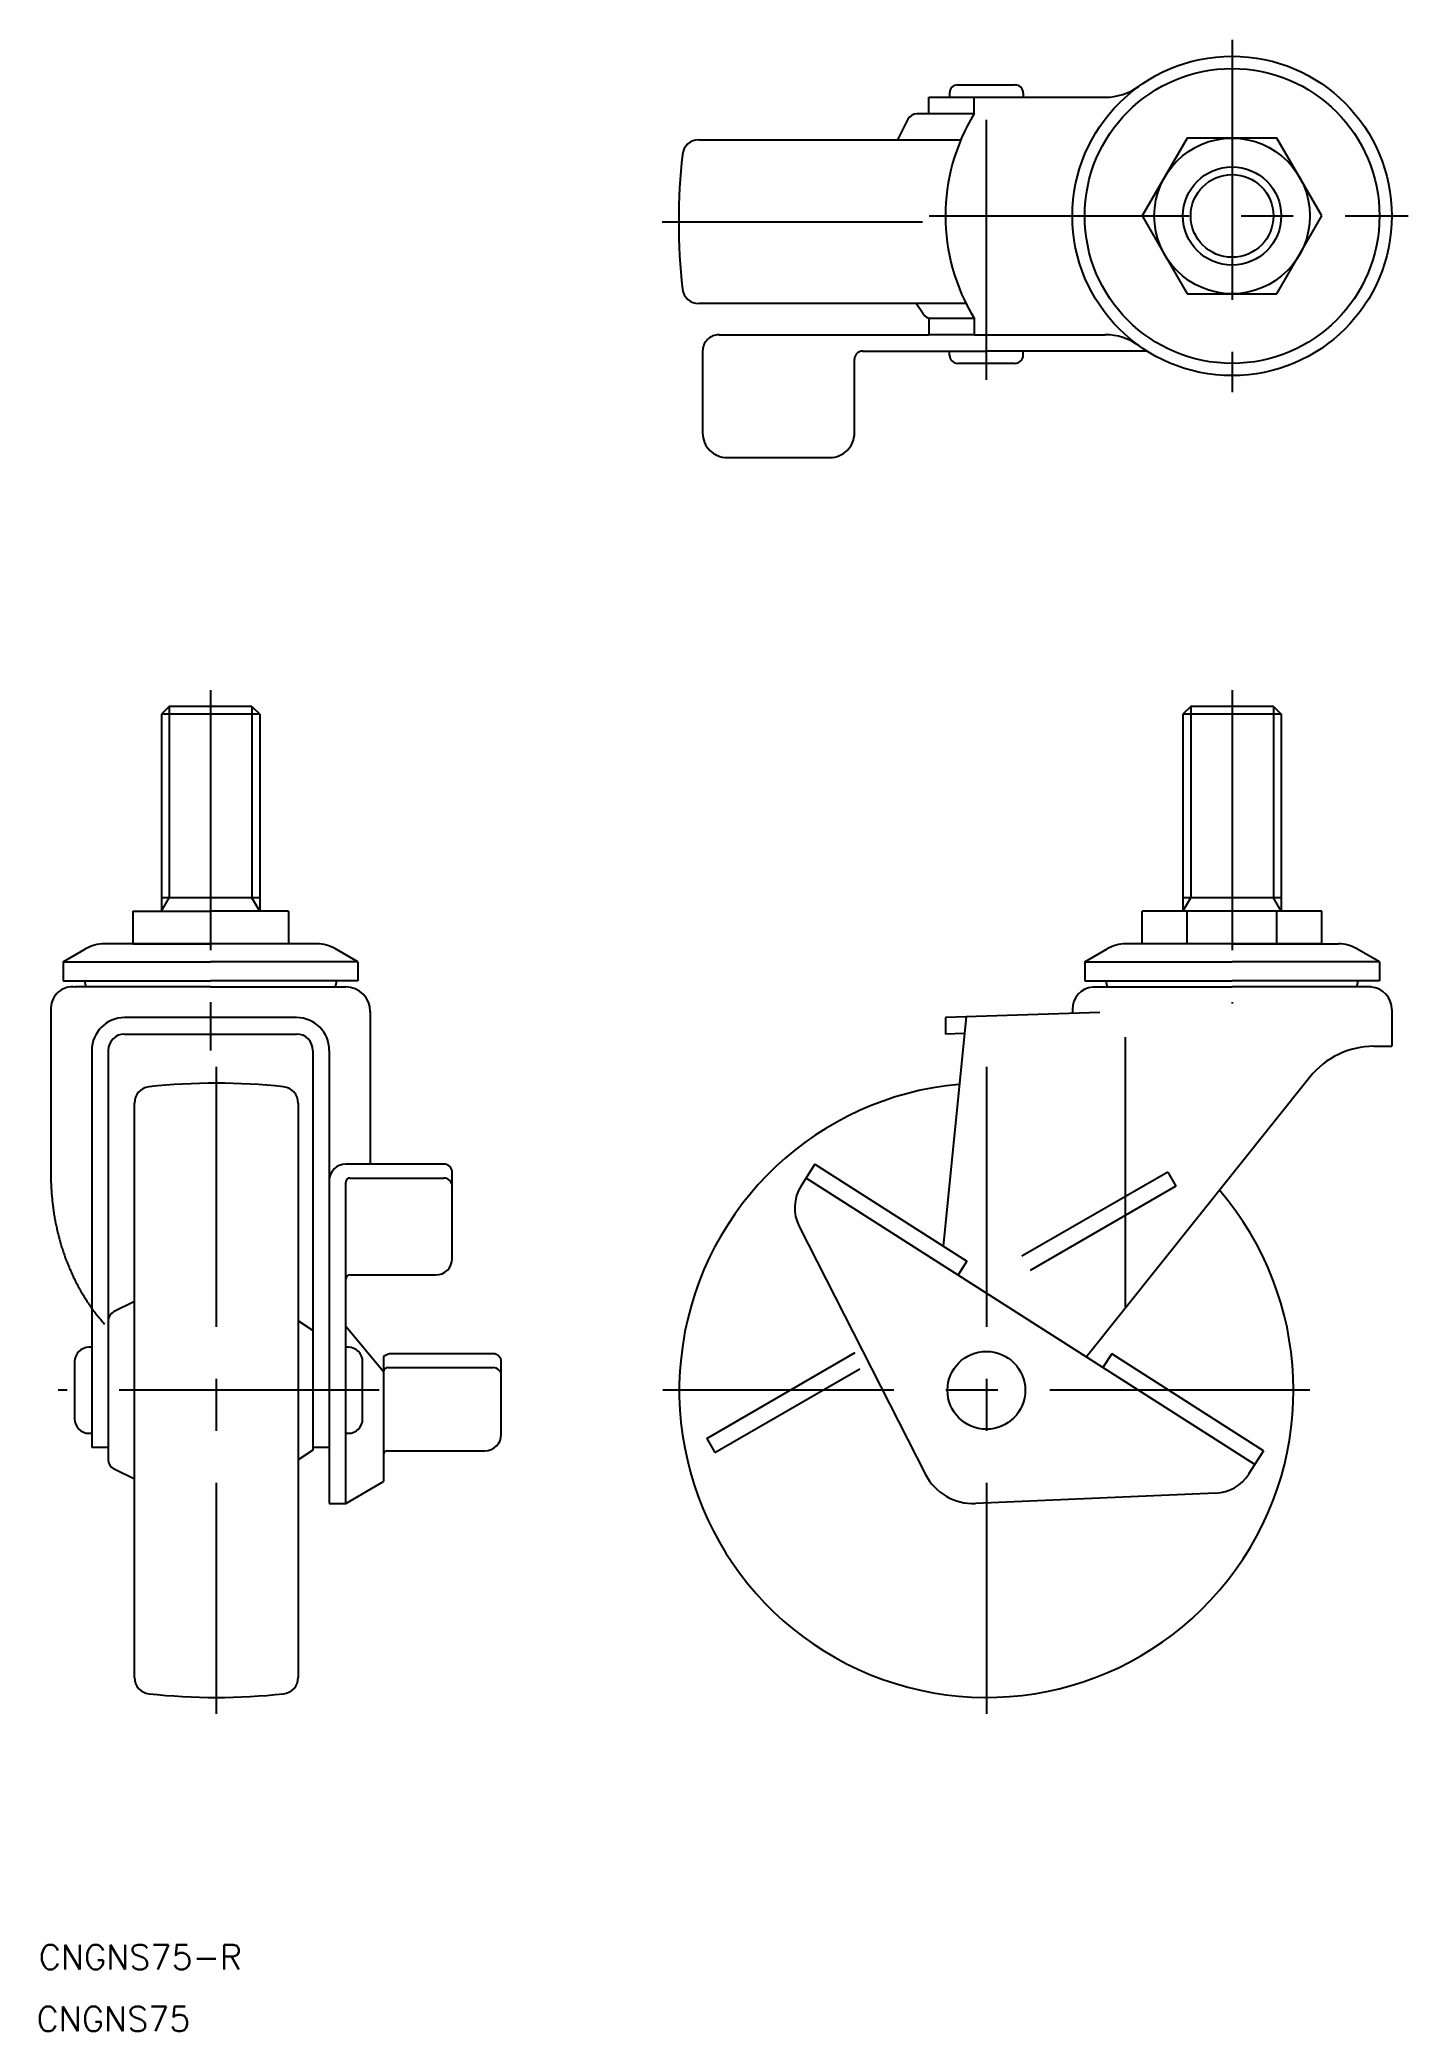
# Model space of a CAD drawing. Extents: x -116 to 52, y -78 to 165.
import ezdxf

# ---------------------------------------------------------------- set-up
doc = ezdxf.new("R2010")
doc.units = 0
doc.linetypes.add('CENTER', pattern=[50.8, 31.75, -6.35, 6.35, -6.35])
doc.linetypes.add('PHANTOM', pattern=[63.5, 31.75, -6.35, 6.35, -6.35, 6.35, -6.35])
doc.layers.get('0').update_dxf_attribs({"linetype": 'CONTINUOUS'})
doc.layers.add('CENTER', color=1, linetype='CENTER')
doc.styles.get("Standard").update_dxf_attribs({"font": 'txt.shx', "height": 3, "bigfont": 'bigfont.shx'})

msp = doc.modelspace()

# ---------------------------------------------------------------- linework, layer by layer
at = {"color": 7, "linetype": 'CONTINUOUS'}
for p, q in [((-4.5, 158.38), (-4.5, 157.88)), ((-3.5, 159.38), (3.5, 159.38)), ((4.5, 158.38), (4.5, 157.88)), ((-8.5, 155.88), (-1.49, 155.88)), ((-7.03, 157.88), (14.51, 157.88)), ((-7.03, 155.88), (-7.03, 157.88)), ((-1.49, 155.88), (-1.49, 157.88)), ((-10.82, 152.68), (-9.57, 155.18)), ((-35.13, 152.68), (-3.12, 152.68)), ((24.52, 152.88), (19.03, 143.38)), ((35.48, 152.88), (24.52, 152.88)), ((40.97, 143.38), (35.48, 152.88)), ((19.03, 143.38), (24.52, 133.88)), ((35.48, 133.88), (40.97, 143.38)), ((24.52, 133.88), (35.48, 133.88)), ((-2.48, 132.68), (-35.13, 132.68)), ((-7.73, 131.42), (-8.57, 132.68)), ((-7.03, 130.88), (-1.49, 130.88)), ((-7.03, 130.88), (-7.03, 128.88)), ((-1.49, 128.88), (-7.03, 128.88)), ((-1.49, 130.88), (-1.49, 128.88)), ((-1.49, 128.88), (14.51, 128.88)), ((-4.5, 126.38), (-4.5, 126.88)), ((4.5, 126.38), (4.5, 126.88)), ((3.5, 125.38), (-3.5, 125.38)), ((-99.78, 83.5), (-100.73, 82.55)), ((-89.68, 83.5), (-99.78, 83.5)), ((-89.68, 83.5), (-88.73, 82.55)), ((24.95, 83.5), (24, 82.55)), ((35.05, 83.5), (24.95, 83.5)), ((35.05, 83.5), (36, 82.55)), ((-100.73, 82.55), (-100.73, 58.5)), ((-88.73, 82.55), (-100.73, 82.55)), ((-88.73, 82.55), (-88.73, 58.5)), ((36, 82.55), (24, 82.55)), ((24, 82.55), (24, 58.5)), ((36, 82.55), (36, 58.5)), ((-104.23, 58.5), (-104.23, 54.5)), ((-104.23, 58.5), (-94.73, 58.5)), ((-88.73, 60.14), (-100.73, 60.14)), ((-94.73, 58.5), (-94.73, 54.5)), ((-85.23, 58.5), (-94.73, 58.5)), ((-85.23, 58.5), (-85.23, 54.5)), ((19.03, 54.5), (19.03, 58.5)), ((40.97, 58.5), (19.03, 58.5)), ((36, 60.14), (24, 60.14)), ((24.52, 54.5), (24.52, 58.5)), ((35.48, 54.5), (35.48, 58.5)), ((40.97, 54.5), (40.97, 58.5)), ((-112.72, 52.31), (-109.99, 53.89)), ((-94.73, 54.5), (-107.72, 54.5)), ((-104.23, 54.5), (-94.73, 54.5)), ((-81.73, 54.5), (-94.73, 54.5)), ((-85.23, 54.5), (-94.73, 54.5)), ((-76.74, 52.31), (-79.48, 53.89)), ((12.01, 52.31), (14.75, 53.89)), ((30, 54.5), (17, 54.5)), ((40.97, 54.5), (19.03, 54.5)), ((30, 54.5), (43, 54.5)), ((47.99, 52.31), (45.25, 53.89)), ((-112.72, 52.31), (-94.73, 52.31)), ((-112.72, 52.31), (-112.72, 50)), ((-76.74, 52.31), (-94.73, 52.31)), ((-76.74, 52.31), (-76.74, 50)), ((12.01, 52.31), (30, 52.31)), ((12.01, 52.31), (12.01, 50)), ((47.99, 52.31), (30, 52.31)), ((47.99, 52.31), (47.99, 50)), ((-112.72, 50), (-94.73, 50)), ((-94.73, 49.24), (-111.23, 49.24)), ((-76.74, 50), (-94.73, 50)), ((-94.73, 49.24), (-78.23, 49.24)), ((12.01, 50), (30, 50)), ((13, 49.24), (30, 49.24)), ((47.99, 50), (30, 50)), ((47, 49.24), (30, 49.24)), ((-114.23, 46.72), (-114.23, 26.35)), ((-75.23, 46.24), (-75.23, 27.61)), ((10.5, 46.5), (10.5, 46)), ((49.5, 46.5), (49.5, 42)), ((-84.23, 45.5), (-105.23, 45.5)), ((-2.49, 45.58), (-5.28, 17.61)), ((13.86, 46.11), (-5, 45.5)), ((-5, 45.5), (-5, 43.5)), ((-109.23, 41.5), (-109.23, -7)), ((-107.23, 41.5), (-107.23, -8.5)), ((-105.23, 43.5), (-84.23, 43.5)), ((-82.23, 41.5), (-82.23, -7.3)), ((-80.23, 41.5), (-80.23, -13.81)), ((-2.69, 43.56), (-5, 43.5)), ((16.96, 43.11), (16.96, 10.15)), ((47.31, 42), (49.5, 42)), ((39.5, 38.24), (12.21, 4.07)), ((-104.03, 28), (-104.03, 35.06)), ((-84.03, 35.06), (-84.03, 28)), ((-104.03, 0), (-104.03, 28)), ((-84.03, 28), (-84.03, 0)), ((-66.23, 27.61), (-78.23, 27.61)), ((-20.93, 27.61), (-22.62, 24.97)), ((-20.93, 27.61), (-2.39, 15.77)), ((-78.23, -13.81), (-78.23, 25.42)), ((-77.73, 25.92), (-66.23, 25.92)), ((-65.23, 16.08), (-65.23, 26.61)), ((32.77, -9.07), (-22, 25.92)), ((-22.86, 20), (-7.42, -10.27)), ((-2.39, 15.77), (-3.46, 14.08)), ((-77.73, 14.08), (-67.23, 14.08)), ((-104.03, 10.84), (-106.57, 9.57)), ((-82.23, 7.3), (-84.03, 8.5)), ((-73.6, 2.27), (-78.23, 7.8)), ((-109.23, 5.25), (-109.58, 5.25)), ((-77.91, 5.25), (-78.23, 5.25)), ((-111.33, 3.5), (-111.33, -3.5)), ((-76.16, -3.5), (-76.16, 3.5)), ((-73.6, 4.11), (-73.6, -11.14)), ((-73.1, 2.77), (-60.23, 2.77)), ((-60.23, 4.46), (-72.63, 4.46)), ((-59.23, -5.38), (-59.23, 3.46)), ((15.31, 4.46), (14.23, 2.77)), ((33.85, -7.38), (15.31, 4.46)), ((-104.03, -35.06), (-104.03, 0)), ((-84.03, 0), (-84.03, -35.06)), ((-109.58, -5.25), (-109.23, -5.25)), ((-107.23, -7), (-109.23, -7)), ((-80.23, -7), (-82.23, -7)), ((-78.26, -5.25), (-77.91, -5.25)), ((-104.03, -10.84), (-106.57, -9.57)), ((-82.23, -7.3), (-84.03, -8.5)), ((-73.1, -7.38), (-61.23, -7.38)), ((33.85, -7.38), (32.02, -10.25)), ((-78.23, -13.81), (-73.6, -11.14)), ((-80.23, -13.81), (-78.23, -13.81)), ((28.02, -12.55), (-1.35, -13.81))]:
    msp.add_line(p, q, dxfattribs=at)
at = {"color": 3, "linetype": 'PHANTOM'}
for p, q in [((-32.65, 128.88), (-20.75, 128.88)), ((-20.75, 128.88), (-7.03, 128.88)), ((-34.65, 126.88), (-34.65, 116.88)), ((-15.11, 126.88), (-5.12, 126.88)), ((-6.13, 126.88), (0, 126.88)), ((19.61, 126.88), (0, 126.88)), ((-16.11, 116.88), (-16.11, 125.88)), ((-31.65, 113.88), (-19.11, 113.88)), ((22.14, 26.65), (4.33, 16.36)), ((23.14, 24.92), (5.33, 14.63)), ((22.14, 26.65), (23.14, 24.92)), ((-34.14, -5.87), (-16.02, 4.6)), ((-33.14, -7.6), (-15.46, 2.62)), ((-34.14, -5.87), (-33.14, -7.6))]:
    msp.add_line(p, q, dxfattribs=at)
at = {"color": 3, "linetype": 'CONTINUOUS'}
for p, q in [((-99.78, 83.5), (-99.78, 60.14)), ((-89.68, 83.5), (-89.68, 60.14)), ((24.95, 83.5), (24.95, 60.14)), ((35.05, 83.5), (35.05, 60.14)), ((-100.73, 58.5), (-99.78, 60.14)), ((-88.73, 58.5), (-89.68, 60.14)), ((24, 58.5), (24.95, 60.14)), ((36, 58.5), (35.05, 60.14))]:
    msp.add_line(p, q, dxfattribs=at)
at = {"color": 7, "linetype": 'CONTINUOUS'}
msp.add_polyline3d([(-114.23, 26.35, 0), (-114.23, 26.19, 0), (-114.23, 26.03, 0), (-114.23, 25.86, 0), (-114.23, 25.7, 0), (-114.22, 25.54, 0), (-114.22, 25.38, 0), (-114.21, 25.22, 0), (-114.21, 25.06, 0), (-114.2, 24.9, 0), (-114.19, 24.74, 0), (-114.18, 24.58, 0), (-114.17, 24.42, 0), (-114.16, 24.26, 0), (-114.15, 24.1, 0), (-114.14, 23.94, 0), (-114.12, 23.77, 0), (-114.11, 23.61, 0), (-114.09, 23.45, 0), (-114.08, 23.29, 0), (-114.06, 23.13, 0), (-114.05, 22.98, 0), (-114.03, 22.82, 0), (-114.01, 22.66, 0), (-113.99, 22.5, 0), (-113.97, 22.34, 0), (-113.95, 22.18, 0), (-113.92, 22.02, 0), (-113.9, 21.86, 0), (-113.88, 21.7, 0), (-113.85, 21.55, 0), (-113.83, 21.39, 0), (-113.8, 21.23, 0), (-113.77, 21.07, 0), (-113.74, 20.92, 0), (-113.72, 20.76, 0), (-113.69, 20.6, 0), (-113.65, 20.45, 0), (-113.62, 20.29, 0), (-113.59, 20.13, 0), (-113.56, 19.98, 0), (-113.52, 19.82, 0), (-113.49, 19.67, 0), (-113.45, 19.51, 0), (-113.42, 19.36, 0), (-113.38, 19.2, 0), (-113.34, 19.05, 0), (-113.3, 18.9, 0), (-113.26, 18.74, 0), (-113.22, 18.59, 0), (-113.18, 18.44, 0), (-113.14, 18.28, 0), (-113.1, 18.13, 0), (-113.05, 17.98, 0), (-113.01, 17.83, 0), (-112.96, 17.68, 0), (-112.92, 17.53, 0), (-112.87, 17.38, 0), (-112.82, 17.23, 0), (-112.77, 17.08, 0), (-112.72, 16.93, 0), (-112.67, 16.78, 0), (-112.62, 16.63, 0), (-112.57, 16.49, 0), (-112.52, 16.34, 0), (-112.47, 16.19, 0), (-112.41, 16.05, 0), (-112.36, 15.9, 0), (-112.3, 15.76, 0), (-112.25, 15.61, 0), (-112.19, 15.47, 0), (-112.13, 15.32, 0), (-112.07, 15.18, 0), (-112.01, 15.04, 0), (-111.95, 14.89, 0), (-111.89, 14.75, 0), (-111.83, 14.61, 0), (-111.77, 14.47, 0), (-111.71, 14.33, 0), (-111.64, 14.19, 0), (-111.58, 14.05, 0), (-111.51, 13.91, 0), (-111.45, 13.77, 0), (-111.38, 13.63, 0), (-111.31, 13.5, 0), (-111.25, 13.36, 0), (-111.18, 13.22, 0), (-111.11, 13.09, 0), (-111.04, 12.95, 0), (-110.97, 12.82, 0), (-110.89, 12.68, 0), (-110.82, 12.55, 0), (-110.75, 12.42, 0), (-110.67, 12.29, 0), (-110.6, 12.16, 0), (-110.53, 12.02, 0), (-110.45, 11.89, 0), (-110.37, 11.76, 0), (-110.3, 11.64, 0), (-110.22, 11.51, 0), (-110.14, 11.38, 0), (-110.06, 11.25, 0), (-109.98, 11.13, 0), (-109.9, 11, 0), (-109.82, 10.88, 0), (-109.74, 10.75, 0), (-109.65, 10.63, 0), (-109.57, 10.5, 0), (-109.49, 10.38, 0), (-109.4, 10.26, 0), (-109.32, 10.14, 0), (-109.23, 10.02, 0), (-109.14, 9.9, 0), (-109.06, 9.78, 0), (-108.97, 9.66, 0), (-108.88, 9.55, 0), (-108.79, 9.43, 0), (-108.7, 9.31, 0), (-108.61, 9.2, 0), (-108.52, 9.08, 0), (-108.43, 8.97, 0), (-108.34, 8.86, 0), (-108.25, 8.75, 0), (-108.15, 8.64, 0), (-108.06, 8.52, 0), (-107.97, 8.41, 0), (-107.87, 8.31, 0), (-107.78, 8.2, 0), (-107.68, 8.09, 0)], dxfattribs=at)
for centre, radius in [((30, 143.38), 19.5), ((30, 143.38), 18), ((30, 143.38), 9.5), ((30, 143.38), 6), ((0, 0), 4.75)]:
    msp.add_circle(centre, radius, dxfattribs=at)
at = {"color": 3, "linetype": 'CONTINUOUS'}
msp.add_circle((30, 143.38), 5.05, dxfattribs=at)
at = {"color": 7, "linetype": 'CONTINUOUS'}
for centre, radius, start, end in [((-3.5, 158.38), 1, 90, 180), ((3.5, 158.38), 1, 0, 90), ((14.51, 164.88), 7, 269.9998, 305.7746), ((-8.5, 154.64), 1.2, 90, 153.4349), ((19, 143.38), 24, 148.6119, 211.3882), ((37.43, 142.68), 75, 173.7084, 186.2916), ((-35.13, 150.68), 2, 90.0002, 173.7084), ((-35.13, 134.68), 2, 186.2916, 269.9998), ((-6.73, 132.08), 1.2, 213.6901, 270), ((14.51, 121.88), 7, 54.2254, 90.0002), ((-3.5, 126.38), 1, 180, 270), ((3.5, 126.38), 1, 270, 0), ((-107.73, 50), 4.5, 89.915, 120.0716), ((-81.73, 50), 4.5, 59.9284, 90), ((17, 50), 4.5, 89.9987, 120.0716), ((43, 50), 4.5, 59.9284, 90.0013), ((-111.61, 46.64), 2.62, 81.7186, 178.3472), ((-107.73, 50.12), 2.38, 182.8901, 201.7033), ((-81.73, 50.12), 2.38, 338.2967, 357.1099), ((-78.23, 46.24), 3, 0.0003, 90), ((13.21, 46.53), 2.71, 94.5293, 180.7136), ((13.43, 46.74), 2.5, 89.7998, 90), ((17, 50.12), 2.38, 182.8901, 201.7005), ((43, 50.12), 2.38, 338.2995, 357.1099), ((46.57, 46.74), 2.5, 90, 90.2002), ((46.79, 46.53), 2.71, 359.2864, 85.4707), ((-105.23, 41.5), 4, 90, 180), ((-84.23, 41.5), 4, 0, 90), ((-105.23, 41.5), 2, 90, 180), ((-84.23, 41.5), 2, 0, 90), ((47.31, 32), 10, 90, 141.3888), ((-102.03, 35.06), 2, 96.2916, 179.9998), ((-94.03, -37.5), 75, 83.7084, 96.2916), ((-86.03, 35.06), 2, 0.0002, 83.7084), ((0, 0), 37.5, 95.0663, 40.6302), ((-78.23, 25.61), 2, 90, 180), ((-66.23, 26.61), 1, 0, 90), ((-77.73, 25.42), 0.5, 90, 180), ((-66.23, 24.92), 1, 0, 90), ((-18.4, 22.27), 5, 147.4278, 207.0129), ((-67.23, 16.08), 2, 270, 0), ((-77.73, 13.58), 0.5, 90, 180), ((-106.03, 8.5), 1.2, 116.5651, 180), ((-109.58, 3.5), 1.75, 90, 180), ((-77.91, 3.5), 1.75, 0.001, 90), ((-72.63, 2.96), 1.5, 90, 130.1324), ((-73.1, 2.27), 0.5, 90, 180), ((-60.23, 3.46), 1, 0, 90), ((-60.23, 1.77), 1, 0, 90), ((-109.58, -3.5), 1.75, 180.001, 270), ((-77.91, -3.5), 1.75, 270, 0), ((-61.23, -5.38), 2, 270, 0), ((-106.03, -8.5), 1.2, 180, 243.4349), ((-73.1, -7.88), 0.5, 90, 180), ((-1.63, -7.32), 6.5, 207.0129, 272.46), ((27.81, -7.56), 5, 272.46, 327.4278), ((-102.03, -35.06), 2, 180.0002, 263.7084), ((-86.03, -35.06), 2, 276.2916, 0), ((-94.03, 37.5), 75, 263.7084, 276.2916)]:
    msp.add_arc(centre, radius, start, end, dxfattribs=at)
at = {"color": 3, "linetype": 'PHANTOM'}
for centre, radius, start, end in [((-32.65, 126.88), 2, 90, 180), ((-15.11, 125.88), 1, 90, 180), ((-31.65, 116.88), 3, 180, 270), ((-19.11, 116.88), 3, 270, 0)]:
    msp.add_arc(centre, radius, start, end, dxfattribs=at)
at = {"layer": 'CENTER', "color": 1, "linetype": 'CENTER'}
for p, q in [((30, 164.88), (30, 121.88)), ((0, 123.38), (0, 161.38)), ((-39.57, 142.68), (-2.99, 142.68)), ((-7, 143.38), (51.5, 143.38)), ((-94.73, 85.5), (-94.73, 41.5)), ((30, 85.5), (30, 47.24)), ((-94.03, 39.5), (-94.03, -39.5)), ((0, 39.5), (0, -39.5)), ((-74.16, 0), (-113.33, 0)), ((39.5, 0), (-39.5, 0))]:
    msp.add_line(p, q, dxfattribs=at)

# ---------------------------------------------------------------- texts
at = {"color": 7, "linetype": 'CONTINUOUS'}
for s, p in [('CNGNS75-R', (-115.7, -70.7)), ('CNGNS75', (-115.97, -78.25))]:
    msp.add_text(s, height=3, dxfattribs=at).set_placement(p)

doc.saveas('drawing.dxf')
